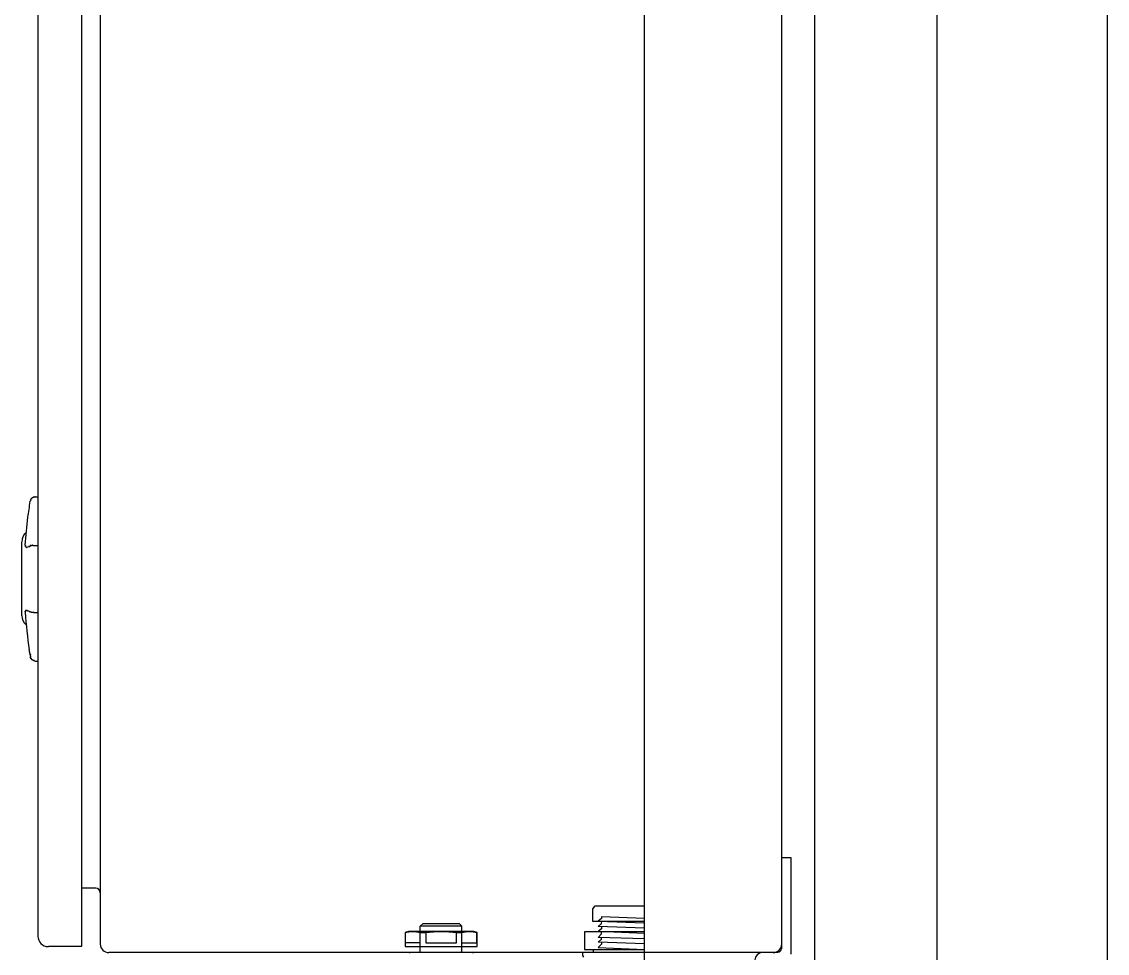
# Model space of a CAD drawing. Header units: feet. Extents: x -159 to 1687, y -48 to 1556.
# Drawn here: x 517.842 to 519.039, y 1044.58 to 1045.608 of the extents above; entities that cross this region are included whole.
import ezdxf

# ---------------------------------------------------------------- set-up
doc = ezdxf.new("R2010")
doc.units = ezdxf.units.FT
doc.header["$MEASUREMENT"] = 0
for name, color, linetype in [('E-COND-RGS', 4, 'Continuous'), ('E-DETL', 7, 'Continuous'), ('E-EQPM-CAB', 5, 'Continuous')]:
    doc.layers.add(name, color=color, linetype=linetype)

msp = doc.modelspace()

# ---------------------------------------------------------------- linework, layer by layer
at = {"layer": 'E-COND-RGS'}
for points in [[(518.52887, 1044.51614), (518.52887, 1046.61499)], [(518.71637, 1046.61499), (518.71637, 1044.51614)], [(518.85179, 1042.82805), (518.85179, 1046.61499)], [(519.03929, 1046.61499), (519.03929, 1044.51614)]]:
    msp.add_lwpolyline(points, dxfattribs=at)
at = {"layer": 'E-DETL', "ltscale": 0.05}
for points in [[(518.52887, 1044.61517), (518.4716, 1044.61517), (518.4716, 1044.62915), (518.47435, 1044.63238), (518.52887, 1044.63238)], [(518.52887, 1044.61876), (518.48131, 1044.62027), (518.48126, 1044.61868), (518.47765, 1044.6156), (518.52887, 1044.61377)], [(518.52887, 1044.60781), (518.47777, 1044.6096), (518.48144, 1044.61306), (518.48153, 1044.61546)], [(518.52887, 1044.60383), (518.46252, 1044.60383), (518.46252, 1044.58426), (518.52887, 1044.58429)], [(518.52887, 1044.59628), (518.47758, 1044.59778), (518.48127, 1044.60153), (518.48127, 1044.60438)], [(518.48132, 1044.60948), (518.48126, 1044.60704), (518.47819, 1044.60451), (518.52887, 1044.60233)], [(518.52887, 1044.5906), (518.47749, 1044.59243), (518.48123, 1044.59578), (518.48129, 1044.59767)], [(518.48135, 1044.59229), (518.48135, 1044.5901), (518.47754, 1044.58647), (518.52887, 1044.58453)], [(518.4618, 1044.57599), (518.46066, 1044.57762), (518.46066, 1044.58071)], [(518.4722, 1044.58427), (518.4722, 1044.58071)]]:
    msp.add_lwpolyline(points, dxfattribs=at)
at = {"layer": 'E-EQPM-CAB', "lineweight": 25}
for p, q in [((518.68012, 1044.5851), (518.68012, 1046.54561)), ((518.67596, 1044.58093), (517.93801, 1044.58093))]:
    msp.add_line(p, q, dxfattribs=at)
for points in [[(517.87134, 1046.53977), (517.90759, 1046.53977), (517.90759, 1044.5876), (517.87134, 1044.5876)], [(517.92884, 1044.5901), (517.92884, 1046.54061)], [(517.86008, 1044.59885), (517.86008, 1046.52852)], [(517.86008, 1045.08345), (517.85675, 1045.08345)], [(517.84175, 1044.95262), (517.84175, 1045.03387)], [(517.85467, 1045.03012), (517.86008, 1045.03012)], [(517.86008, 1044.95595), (517.85467, 1044.95595)], [(517.85092, 1044.9097), (517.85092, 1044.91095)], [(517.85133, 1044.9097), (517.85133, 1044.90928)], [(517.85133, 1044.90845), (517.85133, 1044.90886)], [(517.85675, 1044.90261), (517.86008, 1044.90261)], [(518.68012, 1044.68594), (518.69012, 1044.68594), (518.69012, 1044.57926)], [(517.92342, 1044.65218), (517.90759, 1044.65218)], [(518.34052, 1044.60427), (518.26844, 1044.60427), (518.26469, 1044.60302), (518.26469, 1044.5876), (518.34427, 1044.5876), (518.34427, 1044.60302), (518.34052, 1044.60427)], [(518.26469, 1044.60302), (518.26885, 1044.60385), (518.27302, 1044.60427), (518.27719, 1044.60385), (518.28135, 1044.60302), (518.2876, 1044.60302), (518.2876, 1044.59177), (518.32136, 1044.59177), (518.32136, 1044.60302), (518.32719, 1044.60302)], [(518.28135, 1044.58093), (518.28135, 1044.6101)], [(518.2876, 1044.60302), (518.29594, 1044.60385), (518.30427, 1044.60427), (518.31302, 1044.60385), (518.32136, 1044.60302)], [(518.32719, 1044.58093), (518.32719, 1044.6101)], [(518.32719, 1044.60302), (518.33136, 1044.60385), (518.33552, 1044.60427), (518.33969, 1044.60385), (518.34386, 1044.60302)], [(518.32719, 1044.59177), (518.34386, 1044.59177), (518.34386, 1044.60302), (518.34427, 1044.60302)], [(518.28135, 1044.59177), (518.26469, 1044.59177)]]:
    msp.add_lwpolyline(points, dxfattribs=at)
for points in [[(517.85231, 1045.0817, -0.0119595), (517.85247, 1045.08191, -0.0124787), (517.85263, 1045.0821, -0.0117662), (517.8528, 1045.08229)], [(517.85298, 1045.08247, -0.0115425), (517.85317, 1045.08263, -0.0125391), (517.85337, 1045.08279, -0.0119884), (517.85358, 1045.08294, -0.0118924), (517.85379, 1045.08309, -0.0119622), (517.85401, 1045.08321, -0.0125601), (517.85423, 1045.08333)], [(517.85589, 1045.08344, -0.0206123), (517.85604, 1045.08345, 0.0020968), (517.85552, 1045.08342, -0.011745), (517.8557, 1045.08338)], [(517.84557, 1045.03061, -0.0145859), (517.84865, 1045.06126, -0.0082741), (517.85118, 1045.07856, -0.0004439), (517.8513, 1045.07926, -0.0226398), (517.85153, 1045.07975)], [(517.85188, 1045.08088, -0.011203), (517.85198, 1045.08107, -0.012315), (517.85211, 1045.08127)], [(517.85055, 1044.91188, -0.0003347), (517.85041, 1044.91278, -0.0004725), (517.85021, 1044.91408)], [(517.85092, 1044.9122), (517.8505, 1044.91261), (517.8505, 1044.91303, -0.0020634), (517.85035, 1044.91322)]]:
    msp.add_lwpolyline(points, format="xyb", dxfattribs=at)
for points in [[(517.85516, 1045.08327, -0.0116183), (517.85539, 1045.08332, 0.0121842)], [(517.85417, 1045.03011, -0.0081509), (517.85434, 1045.03012, 0.0054848)]]:
    msp.add_lwpolyline(points, format="xyb", close=True, dxfattribs=at)
msp.add_lwpolyline([(518.32719, 1044.6101), (518.28135, 1044.6101), (518.28469, 1044.61302), (518.32427, 1044.61302)], close=True, dxfattribs=at)
at = {"layer": 'E-EQPM-CAB', "lineweight": 0}
msp.add_lwpolyline([(518.33886, 1044.58093), (518.2701, 1044.58093)], dxfattribs=at)
at = {"layer": 'E-EQPM-CAB', "lineweight": 25}
for centre, radius, start, end in [((517.85656, 1045.07824), 0.00522, 133.1546, 135.93572), ((517.85659, 1045.07814), 0.00533, 113.65199, 116.28204), ((517.85662, 1045.07848), 0.0054, 110.88882, 113.57028), ((517.85658, 1045.07813), 0.00533, 108.20621, 110.80914), ((517.85572, 1045.08194), 0.00152, 97.53356, 99.9599), ((517.85654, 1045.07695), 0.00692, 89.99132, 92.48514), ((517.85218, 1045.08042), 0.000827, 154.21296, 158.12001), ((517.85829, 1045.07759), 0.00742, 152.57491, 154.64526), ((517.8957, 1045.0624), 0.04741, 157.70262, 158.21891), ((517.85439, 1045.0791), 0.00264, 158.06142, 165.6384), ((517.85616, 1045.07851), 0.00474, 144.15598, 147.11802), ((517.85446, 1045.03408), 0.01271, 127.58308, 180.00019), ((517.8501, 1045.02989), 0.0046, 174.14255, 176.94935), ((517.84868, 1045.02991), 0.00318, 183.17787, 184.76787), ((517.84836, 1045.02992), 0.00286, 184.73297, 186.41046), ((517.8469, 1045.02943), 0.00139, 186.07097, 189.00949), ((517.84723, 1045.02982), 0.00173, 188.62617, 191.28405), ((517.84721, 1045.02946), 0.00171, 190.64654, 193.34027), ((517.84735, 1045.02961), 0.00187, 195.884, 198.0271), ((517.84702, 1045.0294), 0.00151, 192.92163, 195.78587), ((517.84699, 1045.02951), 0.00149, 200.94256, 203.85436), ((517.84732, 1045.02947), 0.00182, 198.24777, 200.85363), ((517.84684, 1045.02944), 0.00133, 203.63893, 206.76541), ((517.84688, 1045.02944), 0.00136, 209.66275, 212.86989), ((517.84668, 1045.02962), 0.00123, 219.86604, 222.99166), ((517.84644, 1045.0294), 0.000905, 223.36081, 227.41441), ((517.84658, 1045.02953), 0.00109, 226.75946, 230.19234), ((517.84786, 1045.02991), 0.00194, 177.11866, 181.18853), ((517.84657, 1045.02954), 0.00109, 234.1418, 237.66563), ((517.84652, 1045.02945), 0.000995, 237.41217, 241.33498), ((517.84711, 1045.02958), 0.00121, 207.02772, 209.82047), ((517.84659, 1045.0296), 0.00116, 241.63389, 244.92139), ((517.84708, 1045.02958), 0.0012, 213.18684, 216.16852), ((517.84704, 1045.02956), 0.00115, 216.36064, 219.40925), ((517.84695, 1045.02948), 0.00103, 230.47949, 234.01266), ((517.84697, 1045.02952), 0.00149, 248.68586, 251.81367), ((517.84691, 1045.02938), 0.00092, 244.85774, 248.91088), ((517.84693, 1045.02977), 0.00132, 255.1293, 258.22697), ((517.84697, 1045.0308), 0.00235, 261.00851, 263.17568), ((517.84699, 1045.0296), 0.00115, 251.98469, 255.14434), ((517.84697, 1045.02996), 0.00151, 258.09559, 260.89643), ((517.84697, 1045.03), 0.00196, 263.3179, 265.78592), ((517.84695, 1045.03053), 0.0025, 265.65997, 267.78228), ((517.84696, 1045.03025), 0.00221, 267.73543, 269.96784), ((517.84696, 1045.03203), 0.00358, 269.93636, 271.43596), ((517.84695, 1045.0315), 0.00346, 271.51866, 273.04265), ((517.84692, 1045.03203), 0.00358, 274.53748, 275.89817), ((517.847, 1045.03222), 0.00377, 273.00167, 274.57045), ((517.84704, 1045.03188), 0.00343, 277.10785, 278.68078), ((517.84698, 1045.03303), 0.00458, 275.99729, 277.31561), ((517.84661, 1045.03408), 0.00604, 278.58767, 279.65852), ((517.84635, 1045.03499), 0.00697, 281.6832, 282.52455), ((517.84622, 1045.03536), 0.00731, 282.54917, 283.44288), ((517.84703, 1045.03287), 0.00483, 279.60902, 280.80174), ((517.84632, 1045.03687), 0.00844, 280.79496, 281.56097), ((517.84632, 1045.03621), 0.00778, 283.53757, 284.32775), ((517.84625, 1045.03653), 0.00848, 284.31158, 285.14191), ((517.84575, 1045.0373), 0.00925, 286.64609, 287.36536), ((517.84579, 1045.03754), 0.00949, 286.0217, 286.73597), ((517.84628, 1045.03627), 0.00827, 285.18598, 285.95277), ((517.84349, 1045.04452), 0.01684, 288.1281, 288.51449), ((517.84458, 1045.04117), 0.01326, 288.70265, 289.23828), ((517.84557, 1045.03908), 0.011, 287.33216, 287.99083), ((517.84604, 1045.03687), 0.00878, 289.31058, 290.07468), ((517.84504, 1045.0399), 0.01225, 289.95789, 290.54638), ((517.84313, 1045.04531), 0.01759, 290.66714, 291.06704), ((517.84214, 1045.04766), 0.0204, 291.20508, 291.57332), ((517.84549, 1045.03921), 0.01106, 291.57835, 292.20313), ((517.84448, 1045.04172), 0.01376, 292.66289, 293.18176), ((517.84491, 1045.04084), 0.01263, 293.20113, 293.78701), ((517.84444, 1045.04157), 0.01354, 293.84733, 294.36804), ((517.84353, 1045.0438), 0.01611, 294.26259, 294.72847), ((517.8412, 1045.04772), 0.02081, 296.45761, 296.92026), ((517.85717, 1045.01554), 0.01564, 114.3495, 114.83297), ((517.84778, 1045.03534), 0.00657, 295.76671, 296.51341), ((517.85379, 1045.02288), 0.00711, 111.37988, 112.15975), ((517.85359, 1045.02346), 0.0064, 111.88245, 112.78773), ((517.85513, 1045.01982), 0.01084, 110.78115, 111.29031), ((517.85453, 1045.02082), 0.00923, 110.15769, 110.79642), ((517.85401, 1045.02273), 0.00724, 109.52377, 110.28774), ((517.85455, 1045.02129), 0.00926, 108.38309, 109.02135), ((517.85436, 1045.02181), 0.00822, 109.04175, 109.72095), ((517.85546, 1045.018), 0.01263, 106.5975, 107.07407), ((517.85494, 1045.02004), 0.01016, 107.13322, 107.6649), ((517.85529, 1045.01804), 0.01214, 105.97005, 106.46022), ((517.85445, 1045.02201), 0.00811, 107.67414, 108.35731), ((517.85437, 1045.02111), 0.009, 104.03729, 104.69532), ((517.8541, 1045.02286), 0.00721, 105.30089, 106.04287), ((517.85436, 1045.02232), 0.00779, 104.56718, 105.27355), ((517.85448, 1045.02163), 0.00887, 102.87953, 103.54408), ((517.85451, 1045.02224), 0.00825, 103.40626, 104.08983), ((517.85496, 1045.0192), 0.01097, 101.66316, 102.18), ((517.85444, 1045.0213), 0.00882, 100.24341, 100.91281), ((517.8542, 1045.0237), 0.00639, 100.76382, 101.6195), ((517.85433, 1045.02193), 0.00818, 98.94177, 99.63463), ((517.85478, 1045.01907), 0.01149, 98.42134, 98.93251), ((517.85472, 1045.02165), 0.00887, 99.56813, 100.24031), ((517.8546, 1045.02015), 0.01039, 97.16685, 97.74613), ((517.85455, 1045.0207), 0.00942, 96.41701, 97.02499), ((517.85475, 1045.02168), 0.00884, 97.73853, 98.40953), ((517.85449, 1045.0217), 0.00883, 95.79914, 96.43082), ((517.85436, 1045.02266), 0.00787, 94.46469, 95.17831), ((517.85465, 1045.02227), 0.00784, 95.08291, 95.86267), ((517.85469, 1045.02105), 0.00906, 93.90159, 94.58778), ((517.85446, 1044.95282), 0.01271, 179.99981, 232.41692), ((517.8486, 1044.957), 0.0031, 179.05128, 180.1897), ((517.84908, 1044.95695), 0.00358, 180.89039, 181.94553), ((517.84644, 1044.9571), 0.000938, 172.21469, 175.15425), ((517.84682, 1044.95712), 0.00131, 170.86049, 173.32285), ((517.85037, 1044.95673), 0.00486, 184.08972, 184.99857), ((518.37268, 1044.99323), 0.52843, 183.99843, 188.50947), ((517.84699, 1044.95696), 0.0015, 145.05967, 146.88967), ((517.84689, 1044.95705), 0.00137, 139.50489, 141.53637), ((517.84653, 1044.95741), 0.00103, 128.23795, 130.58244), ((517.84698, 1044.9571), 0.00106, 173.5812, 176.34214), ((517.84634, 1044.9577), 0.00069, 123.23641, 126.95475), ((517.84649, 1044.95749), 0.000947, 121.22211, 123.82088), ((517.84648, 1044.95752), 0.000909, 118.88455, 121.70586), ((517.8464, 1044.95768), 0.000736, 116.11859, 119.44788), ((517.8465, 1044.95751), 0.000933, 114.13789, 116.90853), ((517.84653, 1044.95743), 0.00101, 111.33706, 113.98833), ((517.8465, 1044.95754), 0.000901, 109.22143, 112.01283), ((517.84693, 1044.95709), 0.00135, 104.49962, 106.75551), ((517.84702, 1044.95628), 0.00217, 100.73873, 102.27254), ((517.84695, 1044.95706), 0.00139, 98.46598, 100.52942), ((517.84696, 1044.9574), 0.00105, 102.20323, 104.54942), ((517.84692, 1044.95693), 0.00152, 95.55026, 97.36233), ((517.84694, 1044.95682), 0.00162, 92.76599, 94.56491), ((517.84682, 1044.95344), 0.00499, 80.84173, 81.68762), ((517.84696, 1044.95212), 0.00643, 68.26941, 68.98573), ((517.847, 1044.95184), 0.00645, 67.57251, 68.2942), ((517.84697, 1044.9504), 0.0075, 65.97162, 66.65057), ((517.84691, 1044.95025), 0.0076, 63.47706, 64.44708), ((517.84173, 1044.9394), 0.01973, 63.04655, 63.6098), ((517.8558, 1044.96794), 0.01192, 245.57395, 246.73507), ((517.85325, 1044.96253), 0.00575, 246.73259, 248.32076), ((517.85493, 1044.96619), 0.0101, 249.06308, 249.67237), ((517.85569, 1044.96891), 0.01262, 250.12344, 250.59636), ((517.85508, 1044.96761), 0.01134, 251.31399, 251.81459), ((517.85357, 1044.9626), 0.006, 249.40461, 250.32696), ((517.85518, 1044.96705), 0.01073, 250.6775, 251.19464), ((517.85463, 1044.9654), 0.00941, 251.81124, 252.44899), ((517.85388, 1044.96327), 0.00675, 252.90504, 253.76253), ((517.85528, 1044.96751), 0.0112, 252.53099, 253.04098), ((517.85514, 1044.96786), 0.01159, 254.81836, 255.3182), ((517.8542, 1044.96474), 0.00835, 256.13756, 256.81855), ((517.85513, 1044.96802), 0.01174, 255.54869, 256.04865), ((517.85465, 1044.96498), 0.00858, 253.53677, 254.20437), ((517.85534, 1044.96741), 0.01111, 254.22216, 254.73194), ((517.85457, 1044.96525), 0.00885, 256.62285, 257.2883), ((517.85525, 1044.96824), 0.01192, 257.29493, 257.7937), ((517.85428, 1044.96402), 0.00764, 258.44025, 259.15878), ((517.85438, 1044.96485), 0.00848, 259.65636, 260.3123), ((517.85463, 1044.96456), 0.00817, 257.78801, 258.48214), ((517.85429, 1044.96427), 0.00831, 260.92011, 261.64647), ((517.8545, 1044.96371), 0.00731, 258.93762, 259.73904), ((517.85453, 1044.96538), 0.00902, 261.59607, 262.22554), ((517.8547, 1044.96505), 0.00867, 260.27456, 260.95044), ((517.85502, 1044.9692), 0.01287, 262.33176, 262.76849), ((517.85437, 1044.96447), 0.0081, 264.12489, 264.82744), ((517.8547, 1044.96465), 0.00827, 262.80562, 263.54081), ((517.85446, 1044.96477), 0.00841, 264.69896, 265.38933), ((517.85458, 1044.96702), 0.01066, 265.53962, 266.09438), ((517.85511, 1044.96827), 0.01191, 263.57211, 264.07211), ((517.85443, 1044.96481), 0.00845, 266.08006, 266.7658), ((517.85445, 1044.96486), 0.0085, 266.78574, 267.4697), ((517.85447, 1044.971), 0.01463, 269.30275, 269.82701), ((517.85446, 1044.95981), 0.00344, 268.10847, 269.31428), ((517.87954, 1044.91932), 0.02951, 188.39368, 188.76442), ((517.8409, 1044.91235), 0.00955, 8.429, 9.07079), ((517.8426, 1044.91131), 0.00792, 8.44341, 9.15552), ((517.83719, 1044.91008), 0.01345, 8.72102, 9.26452), ((517.86973, 1044.91532), 0.01944, 188.66324, 189.11333), ((517.84711, 1044.91182), 0.00354, 8.50711, 9.55614), ((517.84481, 1044.91101), 0.00592, 8.39176, 9.21534), ((517.86626, 1044.91364), 0.01561, 188.60322, 189.1078), ((517.84579, 1044.90829), 0.00517, 8.75064, 9.62641), ((517.86396, 1044.91012), 0.01315, 189.05953, 189.60609), ((517.8478, 1044.90834), 0.00329, 8.72914, 9.82719), ((517.85773, 1044.9095), 0.00667, 188.72997, 189.50219), ((517.85654, 1044.90581), 0.00278, 267.90083, 269.17383), ((517.85655, 1044.90918), 0.00615, 269.15891, 270.01559), ((517.92321, 1044.64698), 0.00521, 0.0007, 89.9993), ((517.87113, 1044.59906), 0.01146, 180.00039, 269.99961), ((517.9378, 1044.59031), 0.00938, 180.00025, 269.99975), ((518.65866, 1044.57281), 0.00813, 90.00001, 179.99999), ((518.67075, 1044.59031), 0.00938, 270.00025, 359.99975), ((518.67575, 1044.58531), 0.00396, 269.99996, 0.00004)]:
    msp.add_arc(centre, radius, start, end, dxfattribs=at)
at = {"layer": 'E-EQPM-CAB', "lineweight": 0}
for centre, start, end in [((518.27031, 1044.58031), 89.99986, 180.00014), ((518.33907, 1044.58031), 359.99986, 90.00014)]:
    msp.add_arc(centre, 0.000625, start, end, dxfattribs=at)
at = {"layer": 'E-EQPM-CAB', "lineweight": 25}
for points in [[(517.84552, 1045.02971), (517.84552, 1045.02977), (517.84552, 1045.02982), (517.84552, 1045.02988)], [(517.84554, 1045.0301), (517.84555, 1045.03027), (517.84556, 1045.03044), (517.84557, 1045.03061)], [(517.84952, 1045.02905), (517.84949, 1045.02904), (517.84945, 1045.02902), (517.84941, 1045.029)], [(517.8501, 1045.02906), (517.85006, 1045.02905), (517.85002, 1045.02903), (517.84999, 1045.02901)], [(517.85033, 1045.02939), (517.85032, 1045.02939), (517.85032, 1045.02939), (517.85032, 1045.02938)], [(517.8506, 1045.02949), (517.85051, 1045.02944), (517.85042, 1045.0294), (517.85033, 1045.02936)], [(517.85077, 1045.02927), (517.85082, 1045.02929), (517.85088, 1045.02932), (517.85094, 1045.02934)], [(517.85092, 1045.02981), (517.85094, 1045.02981), (517.85096, 1045.02982), (517.85098, 1045.02983)], [(517.8513, 1045.02924), (517.8513, 1045.02924), (517.8513, 1045.02924), (517.8513, 1045.02924)], [(517.85237, 1045.0303), (517.8524, 1045.03031), (517.85244, 1045.03031), (517.85247, 1045.03032)], [(517.85386, 1045.03015), (517.85393, 1045.03015), (517.854, 1045.03016), (517.85406, 1045.03016)], [(517.84548, 1044.95655), (517.84547, 1044.95658), (517.84547, 1044.95662), (517.84547, 1044.95665)], [(517.8455, 1044.9571), (517.8455, 1044.95711), (517.8455, 1044.95713), (517.8455, 1044.95715)], [(517.8455, 1044.95693), (517.8455, 1044.95695), (517.8455, 1044.95697), (517.8455, 1044.95699)], [(517.8455, 1044.95683), (517.8455, 1044.95685), (517.8455, 1044.95687), (517.8455, 1044.95689)], [(517.8455, 1044.95654), (517.8455, 1044.95654), (517.8455, 1044.95654), (517.8455, 1044.95655)], [(517.84551, 1044.95641), (517.84551, 1044.95642), (517.8455, 1044.95644), (517.8455, 1044.95645)], [(517.84552, 1044.95727), (517.84552, 1044.95729), (517.84553, 1044.9573), (517.84553, 1044.95732)], [(517.84553, 1044.95732), (517.84553, 1044.95734), (517.84554, 1044.95735), (517.84554, 1044.95737)], [(517.84555, 1044.95742), (517.84555, 1044.95744), (517.84556, 1044.95745), (517.84556, 1044.95747)], [(517.84555, 1044.95736), (517.84555, 1044.95738), (517.84556, 1044.95739), (517.84556, 1044.95741)], [(517.84557, 1044.95745), (517.84558, 1044.95746), (517.84558, 1044.95748), (517.84559, 1044.95749)], [(517.84559, 1044.95749), (517.84559, 1044.9575), (517.8456, 1044.95752), (517.8456, 1044.95753)], [(517.8456, 1044.95753), (517.84561, 1044.95754), (517.84562, 1044.95756), (517.84562, 1044.95757)], [(517.84562, 1044.95757), (517.84563, 1044.95759), (517.84563, 1044.9576), (517.84564, 1044.95762)], [(517.84564, 1044.95762), (517.84565, 1044.95763), (517.84566, 1044.95765), (517.84566, 1044.95766)], [(517.84566, 1044.95766), (517.84567, 1044.95767), (517.84568, 1044.95769), (517.84569, 1044.9577)], [(517.84569, 1044.9577), (517.84569, 1044.95771), (517.8457, 1044.95773), (517.84571, 1044.95774)], [(517.84571, 1044.95774), (517.84572, 1044.95775), (517.84572, 1044.95777), (517.84573, 1044.95778)], [(517.84576, 1044.95782), (517.84577, 1044.95783), (517.84578, 1044.95785), (517.84579, 1044.95786)], [(517.8458, 1044.95814), (517.84581, 1044.95815), (517.84582, 1044.95816), (517.84583, 1044.95817)], [(517.84592, 1044.95709), (517.84592, 1044.9571), (517.84592, 1044.95712), (517.84592, 1044.95713)], [(517.84592, 1044.95702), (517.84592, 1044.95704), (517.84592, 1044.95705), (517.84592, 1044.95707)], [(517.84595, 1044.95728), (517.84595, 1044.9573), (517.84595, 1044.95731), (517.84596, 1044.95732)], [(517.84598, 1044.95741), (517.84598, 1044.95742), (517.84599, 1044.95743), (517.84599, 1044.95745)], [(517.84612, 1044.95761), (517.84613, 1044.95762), (517.84614, 1044.95763), (517.84614, 1044.95764)], [(517.84617, 1044.95808), (517.84617, 1044.95809), (517.84618, 1044.9581), (517.84619, 1044.95811)], [(517.84619, 1044.9577), (517.8462, 1044.95771), (517.84621, 1044.95771), (517.84622, 1044.95772)], [(517.8462, 1044.95839), (517.84621, 1044.9584), (517.84623, 1044.9584), (517.84624, 1044.9584)], [(517.84625, 1044.95775), (517.84626, 1044.95776), (517.84627, 1044.95777), (517.84628, 1044.95778)], [(517.84631, 1044.95822), (517.84632, 1044.95823), (517.84633, 1044.95824), (517.84634, 1044.95825)], [(517.84662, 1044.95842), (517.84664, 1044.95843), (517.84665, 1044.95843), (517.84667, 1044.95843)], [(517.84669, 1044.95844), (517.84671, 1044.95844), (517.84673, 1044.95844), (517.84675, 1044.95844)], [(517.84682, 1044.95845), (517.84684, 1044.95845), (517.84685, 1044.95845), (517.84687, 1044.95845)], [(517.84686, 1044.95845), (517.84688, 1044.95845), (517.8469, 1044.95845), (517.84691, 1044.95845)], [(517.8469, 1044.95845), (517.84692, 1044.95845), (517.84694, 1044.95845), (517.84696, 1044.95845)], [(517.84696, 1044.95845), (517.84698, 1044.95845), (517.84699, 1044.95845), (517.84701, 1044.95845)], [(517.84701, 1044.95845), (517.84703, 1044.95845), (517.84705, 1044.95845), (517.84707, 1044.95845)], [(517.84707, 1044.95803), (517.84709, 1044.95803), (517.84711, 1044.95803), (517.84713, 1044.95803)], [(517.84717, 1044.95844), (517.8472, 1044.95844), (517.84722, 1044.95844), (517.84724, 1044.95844)], [(517.84727, 1044.95844), (517.84729, 1044.95844), (517.84731, 1044.95844), (517.84733, 1044.95843)], [(517.84727, 1044.95843), (517.84729, 1044.95843), (517.84731, 1044.95843), (517.84733, 1044.95843)], [(517.84736, 1044.95843), (517.84739, 1044.95843), (517.84741, 1044.95843), (517.84744, 1044.95843)], [(517.84742, 1044.95842), (517.84744, 1044.95842), (517.84746, 1044.95842), (517.84748, 1044.95841)], [(517.84764, 1044.95798), (517.84766, 1044.95798), (517.84768, 1044.95797), (517.8477, 1044.95797)], [(517.84765, 1044.9584), (517.84767, 1044.9584), (517.84769, 1044.9584), (517.84772, 1044.95839)], [(517.84778, 1044.95827), (517.8478, 1044.95827), (517.84782, 1044.95826), (517.84785, 1044.95825)], [(517.84784, 1044.95796), (517.84786, 1044.95795), (517.84788, 1044.95795), (517.84791, 1044.95795)], [(517.84786, 1044.95831), (517.84788, 1044.95831), (517.8479, 1044.9583), (517.84793, 1044.9583)], [(517.84791, 1044.95836), (517.84793, 1044.95836), (517.84795, 1044.95835), (517.84797, 1044.95835)], [(517.84792, 1044.95824), (517.84794, 1044.95823), (517.84797, 1044.95823), (517.84799, 1044.95822)], [(517.84796, 1044.95831), (517.84798, 1044.95831), (517.84801, 1044.9583), (517.84803, 1044.9583)], [(517.84808, 1044.95828), (517.8481, 1044.95827), (517.84812, 1044.95827), (517.84814, 1044.95826)], [(517.84811, 1044.95826), (517.84813, 1044.95825), (517.84815, 1044.95825), (517.84817, 1044.95824)], [(517.84826, 1044.95811), (517.84829, 1044.9581), (517.84831, 1044.9581), (517.84834, 1044.95809)], [(517.84828, 1044.95817), (517.84831, 1044.95817), (517.84833, 1044.95816), (517.84835, 1044.95815)], [(517.84837, 1044.95812), (517.84839, 1044.95811), (517.84841, 1044.9581), (517.84844, 1044.95809)], [(517.84837, 1044.95803), (517.84839, 1044.95802), (517.84842, 1044.95802), (517.84844, 1044.95801)], [(517.84854, 1044.9581), (517.84856, 1044.95809), (517.84859, 1044.95809), (517.84861, 1044.95808)], [(517.84859, 1044.9581), (517.84861, 1044.9581), (517.84863, 1044.95809), (517.84865, 1044.95808)], [(517.84864, 1044.958), (517.84867, 1044.95799), (517.84869, 1044.95798), (517.84871, 1044.95798)], [(517.84869, 1044.95777), (517.84872, 1044.95776), (517.84874, 1044.95775), (517.84877, 1044.95774)], [(517.84871, 1044.95803), (517.84873, 1044.95802), (517.84876, 1044.95801), (517.84878, 1044.958)], [(517.84878, 1044.958), (517.8488, 1044.958), (517.84882, 1044.95799), (517.84884, 1044.95798)], [(517.8489, 1044.95823), (517.84892, 1044.95823), (517.84895, 1044.95822), (517.84898, 1044.95821)], [(517.84894, 1044.95801), (517.84896, 1044.958), (517.84899, 1044.95799), (517.84902, 1044.95798)], [(517.8491, 1044.95784), (517.84912, 1044.95784), (517.84914, 1044.95783), (517.84916, 1044.95782)], [(517.84912, 1044.95772), (517.84915, 1044.95771), (517.84918, 1044.9577), (517.8492, 1044.95769)], [(517.84916, 1044.95789), (517.84919, 1044.95788), (517.84921, 1044.95787), (517.84923, 1044.95786)], [(517.84946, 1044.95818), (517.84948, 1044.95817), (517.84951, 1044.95816), (517.84953, 1044.95815)], [(517.84949, 1044.95751), (517.84952, 1044.9575), (517.84954, 1044.9575), (517.84956, 1044.95749)], [(517.84952, 1044.95771), (517.84955, 1044.9577), (517.84957, 1044.95769), (517.8496, 1044.95768)], [(517.84961, 1044.95767), (517.84964, 1044.95766), (517.84966, 1044.95765), (517.84968, 1044.95765)], [(517.84987, 1044.95791), (517.84989, 1044.9579), (517.84992, 1044.95789), (517.84995, 1044.95788)], [(517.85, 1044.95778), (517.85003, 1044.95778), (517.85005, 1044.95777), (517.85007, 1044.95776)], [(517.85007, 1044.95734), (517.85009, 1044.95733), (517.85012, 1044.95732), (517.85014, 1044.95731)], [(517.8501, 1044.95746), (517.85012, 1044.95745), (517.85015, 1044.95744), (517.85018, 1044.95743)], [(517.85023, 1044.95754), (517.85026, 1044.95752), (517.85028, 1044.95751), (517.85031, 1044.9575)], [(517.85035, 1044.9578), (517.85037, 1044.95779), (517.8504, 1044.95778), (517.85042, 1044.95777)], [(517.85143, 1044.95701), (517.85137, 1044.95703), (517.85131, 1044.95705), (517.85126, 1044.95707)], [(517.85402, 1044.95637), (517.85402, 1044.95637), (517.85402, 1044.95637), (517.85401, 1044.95637)], [(517.85459, 1044.9566), (517.85453, 1044.9566), (517.85446, 1044.9566), (517.85439, 1044.95661)], [(517.85004, 1044.91474), (517.85003, 1044.91483), (517.85001, 1044.91491), (517.85, 1044.915)], [(517.85021, 1044.91381), (517.8502, 1044.91385), (517.8502, 1044.91389), (517.85019, 1044.91392)], [(517.85025, 1044.91411), (517.85024, 1044.91414), (517.85024, 1044.91417), (517.85024, 1044.91421)], [(517.85031, 1044.91166), (517.85031, 1044.9117), (517.8503, 1044.91173), (517.8503, 1044.91176)], [(517.85033, 1044.91408), (517.85032, 1044.91413), (517.85032, 1044.91417), (517.85031, 1044.91421)], [(517.85037, 1044.91319), (517.85036, 1044.91321), (517.85036, 1044.91323), (517.85036, 1044.91325)], [(517.85041, 1044.91278), (517.8504, 1044.9128), (517.8504, 1044.91281), (517.8504, 1044.91282)], [(517.85052, 1044.90986), (517.85052, 1044.90988), (517.85052, 1044.90989), (517.85051, 1044.90991)], [(517.85054, 1044.91363), (517.85054, 1044.91365), (517.85053, 1044.91367), (517.85053, 1044.9137)], [(517.85056, 1044.912), (517.85056, 1044.91204), (517.85055, 1044.91209), (517.85054, 1044.91213)], [(517.85056, 1044.91274), (517.85055, 1044.91276), (517.85055, 1044.91277), (517.85055, 1044.91278)], [(517.85062, 1044.91166), (517.85062, 1044.9117), (517.85061, 1044.91173), (517.85061, 1044.91177)], [(517.85067, 1044.91062), (517.85067, 1044.91063), (517.85067, 1044.91064), (517.85067, 1044.91066)], [(517.85071, 1044.91359), (517.8507, 1044.91361), (517.8507, 1044.91362), (517.8507, 1044.91364)], [(517.85074, 1044.91128), (517.85073, 1044.91133), (517.85072, 1044.91138), (517.85072, 1044.91143)], [(517.85077, 1044.91142), (517.85077, 1044.91145), (517.85076, 1044.91147), (517.85076, 1044.9115)], [(517.8508, 1044.90997), (517.8508, 1044.90999), (517.8508, 1044.91001), (517.85079, 1044.91003)], [(517.85081, 1044.91028), (517.85081, 1044.91029), (517.85081, 1044.9103), (517.85081, 1044.91031)], [(517.85087, 1044.91091), (517.85087, 1044.91092), (517.85087, 1044.91093), (517.85087, 1044.91094)], [(517.85087, 1044.91011), (517.85087, 1044.91012), (517.85087, 1044.91012), (517.85087, 1044.91013)], [(517.85089, 1044.91111), (517.85089, 1044.91114), (517.85088, 1044.91116), (517.85088, 1044.91119)], [(517.85089, 1044.90891), (517.8509, 1044.90887), (517.8509, 1044.90884), (517.85091, 1044.90881)], [(517.85093, 1044.91112), (517.85093, 1044.91113), (517.85093, 1044.91114), (517.85093, 1044.91115)], [(517.85097, 1044.90941), (517.85096, 1044.90943), (517.85096, 1044.90945), (517.85096, 1044.90947)], [(517.85101, 1044.90853), (517.85101, 1044.90854), (517.851, 1044.90855), (517.851, 1044.90856)], [(517.85101, 1044.90825), (517.85101, 1044.90826), (517.851, 1044.90827), (517.851, 1044.90828)], [(517.85104, 1044.90902), (517.85104, 1044.90905), (517.85104, 1044.90907), (517.85103, 1044.9091)], [(517.85107, 1044.90938), (517.85106, 1044.90941), (517.85106, 1044.90944), (517.85105, 1044.90947)], [(517.85106, 1044.9067), (517.85106, 1044.90671), (517.85106, 1044.90672), (517.85105, 1044.90674)], [(517.8511, 1044.90914), (517.85109, 1044.90917), (517.85109, 1044.90919), (517.85109, 1044.90922)], [(517.85109, 1044.90753), (517.85109, 1044.90755), (517.85109, 1044.90756), (517.85109, 1044.90757)], [(517.85112, 1044.90774), (517.85111, 1044.90776), (517.85111, 1044.90777), (517.85111, 1044.90779)], [(517.85112, 1044.90771), (517.85112, 1044.90772), (517.85112, 1044.90773), (517.85112, 1044.90774)], [(517.85117, 1044.90846), (517.85116, 1044.9085), (517.85116, 1044.90853), (517.85115, 1044.90856)], [(517.85117, 1044.90812), (517.85116, 1044.90813), (517.85116, 1044.90814), (517.85116, 1044.90814)], [(517.85116, 1044.90746), (517.85116, 1044.90745), (517.85116, 1044.90744), (517.85116, 1044.90743)], [(517.8512, 1044.90963), (517.8512, 1044.90967), (517.85119, 1044.9097), (517.85118, 1044.90974)], [(517.85119, 1044.90772), (517.85119, 1044.90774), (517.85119, 1044.90775), (517.85118, 1044.90777)], [(517.8512, 1044.90667), (517.8512, 1044.90668), (517.8512, 1044.90669), (517.8512, 1044.90671)], [(517.85121, 1044.90662), (517.8512, 1044.90663), (517.8512, 1044.90664), (517.8512, 1044.90666)], [(517.85122, 1044.90642), (517.85121, 1044.90644), (517.85121, 1044.90645), (517.8512, 1044.90646)], [(517.85123, 1044.90879), (517.85122, 1044.90882), (517.85122, 1044.90886), (517.85121, 1044.9089)], [(517.85122, 1044.90703), (517.85122, 1044.90704), (517.85121, 1044.90705), (517.85121, 1044.90705)], [(517.85122, 1044.90693), (517.85122, 1044.90694), (517.85121, 1044.90695), (517.85121, 1044.90696)], [(517.85122, 1044.90743), (517.85122, 1044.90744), (517.85122, 1044.90745), (517.85122, 1044.90746)], [(517.85122, 1044.90711), (517.85122, 1044.90713), (517.85122, 1044.90715), (517.85122, 1044.90716)], [(517.85128, 1044.90783), (517.85128, 1044.90782), (517.85128, 1044.9078), (517.85129, 1044.90779)], [(517.8513, 1044.90678), (517.85129, 1044.90679), (517.85129, 1044.9068), (517.85129, 1044.90682)], [(517.85134, 1044.9073), (517.85134, 1044.9073), (517.85134, 1044.9073), (517.85134, 1044.9073)], [(517.85134, 1044.90729), (517.85134, 1044.90729), (517.85134, 1044.90729), (517.85134, 1044.90729)], [(517.85135, 1044.90723), (517.85135, 1044.90723), (517.85135, 1044.90724), (517.85135, 1044.90724)], [(517.85135, 1044.90723), (517.85135, 1044.90723), (517.85135, 1044.90723), (517.85135, 1044.90724)], [(517.85135, 1044.90685), (517.85135, 1044.90685), (517.85135, 1044.90685), (517.85135, 1044.90685)], [(517.85137, 1044.90744), (517.85136, 1044.90745), (517.85136, 1044.90745), (517.85136, 1044.90746)], [(517.85136, 1044.90728), (517.85136, 1044.90728), (517.85136, 1044.90727), (517.85136, 1044.90727)], [(517.85137, 1044.90787), (517.85137, 1044.90786), (517.85138, 1044.90784), (517.85138, 1044.90783)], [(517.85137, 1044.90709), (517.85137, 1044.90709), (517.85137, 1044.9071), (517.85137, 1044.9071)], [(517.85138, 1044.9075), (517.85138, 1044.90748), (517.85138, 1044.90747), (517.85139, 1044.90746)], [(517.85139, 1044.90725), (517.85139, 1044.90726), (517.85138, 1044.90727), (517.85138, 1044.90728)], [(517.85141, 1044.90784), (517.85141, 1044.90783), (517.85141, 1044.90781), (517.85142, 1044.9078)], [(517.85141, 1044.90699), (517.85141, 1044.907), (517.85141, 1044.90701), (517.85141, 1044.90702)], [(517.85143, 1044.90712), (517.85143, 1044.90712), (517.85142, 1044.90713), (517.85142, 1044.90713)], [(517.85144, 1044.90578), (517.85144, 1044.90579), (517.85143, 1044.9058), (517.85142, 1044.90582)], [(517.85143, 1044.90729), (517.85143, 1044.90728), (517.85143, 1044.90727), (517.85143, 1044.90726)], [(517.85144, 1044.90738), (517.85145, 1044.90737), (517.85145, 1044.90736), (517.85145, 1044.90735)], [(517.85144, 1044.90718), (517.85144, 1044.90719), (517.85144, 1044.90721), (517.85144, 1044.90722)], [(517.85146, 1044.90697), (517.85146, 1044.90698), (517.85145, 1044.907), (517.85145, 1044.90701)], [(517.85146, 1044.90688), (517.85146, 1044.90689), (517.85146, 1044.9069), (517.85145, 1044.90691)], [(517.85146, 1044.90759), (517.85146, 1044.90758), (517.85146, 1044.90758), (517.85146, 1044.90757)], [(517.85147, 1044.90674), (517.85147, 1044.90675), (517.85146, 1044.90677), (517.85146, 1044.90678)], [(517.85148, 1044.90734), (517.85147, 1044.90735), (517.85147, 1044.90736), (517.85147, 1044.90737)], [(517.8515, 1044.90565), (517.85149, 1044.90566), (517.85149, 1044.90568), (517.85148, 1044.90569)], [(517.85152, 1044.90687), (517.85152, 1044.90688), (517.85152, 1044.90689), (517.85152, 1044.90689)], [(517.85153, 1044.90681), (517.85153, 1044.90682), (517.85153, 1044.90684), (517.85152, 1044.90685)], [(517.85153, 1044.9066), (517.85152, 1044.90661), (517.85152, 1044.90663), (517.85152, 1044.90664)], [(517.85154, 1044.90848), (517.85153, 1044.9085), (517.85153, 1044.90852), (517.85153, 1044.90854)], [(517.85155, 1044.9068), (517.85155, 1044.90682), (517.85155, 1044.90683), (517.85154, 1044.90684)], [(517.85157, 1044.90761), (517.85157, 1044.90762), (517.85157, 1044.90763), (517.85156, 1044.90764)], [(517.85158, 1044.9066), (517.85158, 1044.90661), (517.85157, 1044.90662), (517.85157, 1044.90664)], [(517.8516, 1044.90682), (517.8516, 1044.90683), (517.85159, 1044.90684), (517.85159, 1044.90685)], [(517.8516, 1044.90666), (517.8516, 1044.90667), (517.85159, 1044.90668), (517.85159, 1044.90669)], [(517.8516, 1044.90659), (517.8516, 1044.90661), (517.85159, 1044.90662), (517.85159, 1044.90663)], [(517.85162, 1044.90729), (517.85162, 1044.9073), (517.85162, 1044.9073), (517.85162, 1044.90731)], [(517.85164, 1044.90559), (517.85164, 1044.9056), (517.85163, 1044.90561), (517.85162, 1044.90562)], [(517.85164, 1044.90648), (517.85163, 1044.9065), (517.85163, 1044.90651), (517.85163, 1044.90652)], [(517.85165, 1044.90645), (517.85165, 1044.90646), (517.85164, 1044.90647), (517.85164, 1044.90648)], [(517.85165, 1044.90741), (517.85165, 1044.9074), (517.85165, 1044.9074), (517.85165, 1044.90739)], [(517.85167, 1044.90641), (517.85166, 1044.90642), (517.85166, 1044.90643), (517.85165, 1044.90645)], [(517.85167, 1044.90613), (517.85167, 1044.90614), (517.85167, 1044.90615), (517.85166, 1044.90616)], [(517.85167, 1044.90705), (517.85167, 1044.90706), (517.85167, 1044.90706), (517.85167, 1044.90707)], [(517.85168, 1044.90637), (517.85168, 1044.90638), (517.85167, 1044.9064), (517.85167, 1044.90641)], [(517.85169, 1044.90634), (517.85169, 1044.90635), (517.85168, 1044.90636), (517.85168, 1044.90637)], [(517.85172, 1044.90626), (517.85172, 1044.90628), (517.85171, 1044.90629), (517.85171, 1044.9063)], [(517.85172, 1044.90593), (517.85172, 1044.90595), (517.85171, 1044.90596), (517.85171, 1044.90597)], [(517.85174, 1044.90615), (517.85173, 1044.90616), (517.85173, 1044.90617), (517.85172, 1044.90618)], [(517.85177, 1044.90584), (517.85176, 1044.90585), (517.85175, 1044.90586), (517.85175, 1044.90587)], [(517.85178, 1044.9058), (517.85178, 1044.90581), (517.85177, 1044.90582), (517.85177, 1044.90584)], [(517.85181, 1044.90598), (517.8518, 1044.906), (517.85179, 1044.90601), (517.85179, 1044.90602)], [(517.85183, 1044.90612), (517.85182, 1044.90613), (517.85182, 1044.90615), (517.85181, 1044.90616)], [(517.85184, 1044.90567), (517.85184, 1044.90568), (517.85183, 1044.90569), (517.85183, 1044.90571)], [(517.85186, 1044.90563), (517.85186, 1044.90565), (517.85185, 1044.90566), (517.85184, 1044.90567)], [(517.85189, 1044.90579), (517.85189, 1044.90581), (517.85188, 1044.90582), (517.85188, 1044.90583)], [(517.85193, 1044.90583), (517.85192, 1044.90584), (517.85191, 1044.90585), (517.85191, 1044.90586)], [(517.85195, 1044.90548), (517.85194, 1044.90549), (517.85193, 1044.9055), (517.85193, 1044.90551)], [(517.85198, 1044.90573), (517.85197, 1044.90574), (517.85197, 1044.90575), (517.85196, 1044.90576)], [(517.85198, 1044.90553), (517.85197, 1044.90554), (517.85197, 1044.90555), (517.85196, 1044.90556)], [(517.85198, 1044.9054), (517.85198, 1044.90541), (517.85197, 1044.90542), (517.85196, 1044.90543)], [(517.85198, 1044.90524), (517.85197, 1044.90525), (517.85197, 1044.90526), (517.85196, 1044.90527)], [(517.85199, 1044.9056), (517.85199, 1044.90561), (517.85198, 1044.90562), (517.85197, 1044.90563)], [(517.852, 1044.90521), (517.85199, 1044.90522), (517.85199, 1044.90523), (517.85198, 1044.90524)], [(517.85201, 1044.90556), (517.852, 1044.90558), (517.852, 1044.90559), (517.85199, 1044.9056)], [(517.85202, 1044.90566), (517.85201, 1044.90567), (517.85201, 1044.90568), (517.852, 1044.90569)], [(517.85204, 1044.90562), (517.85203, 1044.90563), (517.85203, 1044.90564), (517.85202, 1044.90566)], [(517.85206, 1044.90484), (517.85205, 1044.90485), (517.85204, 1044.90487), (517.85203, 1044.90488)], [(517.85207, 1044.90511), (517.85206, 1044.90512), (517.85205, 1044.90513), (517.85205, 1044.90514)], [(517.85208, 1044.90555), (517.85207, 1044.90556), (517.85207, 1044.90557), (517.85206, 1044.90559)], [(517.85212, 1044.90532), (517.85211, 1044.90533), (517.85211, 1044.90534), (517.8521, 1044.90535)], [(517.85212, 1044.90518), (517.85211, 1044.9052), (517.85211, 1044.90521), (517.8521, 1044.90522)], [(517.85212, 1044.90548), (517.85212, 1044.90549), (517.85211, 1044.9055), (517.85211, 1044.90551)], [(517.85217, 1044.90499), (517.85216, 1044.905), (517.85215, 1044.90501), (517.85214, 1044.90503)], [(517.85216, 1044.90499), (517.85215, 1044.905), (517.85214, 1044.90501), (517.85214, 1044.90502)], [(517.85227, 1044.90512), (517.85226, 1044.90513), (517.85225, 1044.90514), (517.85225, 1044.90515)], [(517.85232, 1044.90518), (517.85231, 1044.9052), (517.85231, 1044.90521), (517.8523, 1044.90522)], [(517.85235, 1044.90475), (517.85234, 1044.90477), (517.85233, 1044.90478), (517.85232, 1044.90479)], [(517.85236, 1044.90558), (517.85235, 1044.90559), (517.85234, 1044.90561), (517.85233, 1044.90562)], [(517.85237, 1044.90472), (517.85236, 1044.90473), (517.85235, 1044.90474), (517.85235, 1044.90475)], [(517.85241, 1044.90453), (517.8524, 1044.90454), (517.8524, 1044.90455), (517.85239, 1044.90456)], [(517.85243, 1044.90491), (517.85242, 1044.90492), (517.85241, 1044.90493), (517.8524, 1044.90494)], [(517.85244, 1044.90439), (517.85243, 1044.9044), (517.85242, 1044.90441), (517.85241, 1044.90442)], [(517.85245, 1044.90529), (517.85244, 1044.90531), (517.85243, 1044.90532), (517.85243, 1044.90533)], [(517.8525, 1044.90495), (517.85249, 1044.90496), (517.85248, 1044.90498), (517.85247, 1044.90499)], [(517.8525, 1044.90458), (517.85249, 1044.90459), (517.85248, 1044.9046), (517.85247, 1044.90461)], [(517.85253, 1044.90492), (517.85252, 1044.90493), (517.85251, 1044.90494), (517.8525, 1044.90495)], [(517.85255, 1044.90432), (517.85254, 1044.90433), (517.85252, 1044.90434), (517.85251, 1044.90436)], [(517.85254, 1044.90464), (517.85253, 1044.90465), (517.85252, 1044.90466), (517.85252, 1044.90467)], [(517.85257, 1044.90514), (517.85256, 1044.90515), (517.85256, 1044.90516), (517.85255, 1044.90516)], [(517.85262, 1044.90441), (517.85261, 1044.90442), (517.85261, 1044.90442), (517.8526, 1044.90443)], [(517.85267, 1044.90475), (517.85266, 1044.90476), (517.85266, 1044.90477), (517.85265, 1044.90478)], [(517.85274, 1044.90441), (517.85273, 1044.90442), (517.85272, 1044.90443), (517.85271, 1044.90444)], [(517.85274, 1044.90419), (517.85273, 1044.9042), (517.85272, 1044.90421), (517.85271, 1044.90422)], [(517.85274, 1044.90505), (517.85273, 1044.90506), (517.85272, 1044.90507), (517.85272, 1044.90508)], [(517.85282, 1044.90454), (517.85281, 1044.90455), (517.8528, 1044.90456), (517.85279, 1044.90457)], [(517.85283, 1044.90445), (517.85282, 1044.90445), (517.85281, 1044.90446), (517.8528, 1044.90447)], [(517.85284, 1044.90411), (517.85283, 1044.90411), (517.85282, 1044.90412), (517.85281, 1044.90413)], [(517.85286, 1044.90408), (517.85285, 1044.90409), (517.85284, 1044.9041), (517.85284, 1044.90411)], [(517.85288, 1044.90464), (517.85287, 1044.90465), (517.85286, 1044.90466), (517.85285, 1044.90466)], [(517.85288, 1044.90454), (517.85287, 1044.90455), (517.85286, 1044.90455), (517.85285, 1044.90456)], [(517.85292, 1044.90458), (517.85291, 1044.90458), (517.8529, 1044.90459), (517.85289, 1044.9046)], [(517.85295, 1044.90447), (517.85294, 1044.90448), (517.85293, 1044.90449), (517.85292, 1044.9045)], [(517.85296, 1044.90412), (517.85294, 1044.90413), (517.85293, 1044.90414), (517.85292, 1044.90415)], [(517.85297, 1044.90421), (517.85295, 1044.90422), (517.85294, 1044.90423), (517.85293, 1044.90424)], [(517.85298, 1044.90444), (517.85297, 1044.90445), (517.85296, 1044.90446), (517.85295, 1044.90447)], [(517.85304, 1044.90439), (517.85303, 1044.90439), (517.85302, 1044.9044), (517.85301, 1044.90441)], [(517.85309, 1044.90424), (517.85308, 1044.90425), (517.85307, 1044.90426), (517.85306, 1044.90427)], [(517.85316, 1044.90374), (517.85315, 1044.90375), (517.85314, 1044.90376), (517.85313, 1044.90376)], [(517.85328, 1044.90397), (517.85326, 1044.90398), (517.85325, 1044.90399), (517.85324, 1044.904)], [(517.8533, 1044.90376), (517.85329, 1044.90376), (517.85328, 1044.90377), (517.85327, 1044.90378)], [(517.85331, 1044.90415), (517.8533, 1044.90416), (517.8533, 1044.90417), (517.85329, 1044.90417)], [(517.85333, 1044.90414), (517.85333, 1044.90414), (517.85332, 1044.90415), (517.85331, 1044.90415)], [(517.85339, 1044.90409), (517.85338, 1044.9041), (517.85337, 1044.90411), (517.85336, 1044.90411)], [(517.8534, 1044.90377), (517.85339, 1044.90378), (517.85338, 1044.90379), (517.85336, 1044.9038)], [(517.85342, 1044.90428), (517.8534, 1044.90429), (517.85339, 1044.9043), (517.85338, 1044.90431)], [(517.85341, 1044.90418), (517.85341, 1044.90419), (517.8534, 1044.90419), (517.85339, 1044.9042)], [(517.85345, 1044.90426), (517.85344, 1044.90426), (517.85343, 1044.90427), (517.85342, 1044.90428)], [(517.85349, 1044.90402), (517.85348, 1044.90403), (517.85347, 1044.90403), (517.85346, 1044.90404)], [(517.85349, 1044.90362), (517.85348, 1044.90363), (517.85347, 1044.90364), (517.85346, 1044.90364)], [(517.85355, 1044.90398), (517.85354, 1044.90399), (517.85353, 1044.90399), (517.85352, 1044.904)], [(517.85358, 1044.90356), (517.85357, 1044.90357), (517.85355, 1044.90358), (517.85354, 1044.90358)], [(517.85359, 1044.90395), (517.85358, 1044.90396), (517.85356, 1044.90397), (517.85355, 1044.90397)], [(517.85362, 1044.90373), (517.85361, 1044.90374), (517.8536, 1044.90375), (517.85358, 1044.90375)], [(517.85367, 1044.90378), (517.85366, 1044.90379), (517.85364, 1044.9038), (517.85363, 1044.90381)], [(517.85381, 1044.90369), (517.8538, 1044.9037), (517.85379, 1044.90371), (517.85378, 1044.90371)], [(517.85384, 1044.90367), (517.85383, 1044.90368), (517.85382, 1044.90369), (517.85381, 1044.90369)], [(517.85388, 1044.90365), (517.85387, 1044.90366), (517.85386, 1044.90367), (517.85384, 1044.90367)], [(517.85391, 1044.90363), (517.8539, 1044.90364), (517.85389, 1044.90364), (517.85388, 1044.90365)], [(517.85397, 1044.90374), (517.85395, 1044.90375), (517.85394, 1044.90376), (517.85393, 1044.90376)], [(517.854, 1044.9035), (517.85398, 1044.90351), (517.85397, 1044.90351), (517.85396, 1044.90352)], [(517.85401, 1044.90368), (517.854, 1044.90369), (517.85399, 1044.9037), (517.85398, 1044.9037)], [(517.85403, 1044.90346), (517.85401, 1044.90346), (517.854, 1044.90347), (517.85399, 1044.90348)], [(517.85406, 1044.90344), (517.85405, 1044.90344), (517.85404, 1044.90345), (517.85403, 1044.90346)], [(517.85407, 1044.90338), (517.85406, 1044.90339), (517.85405, 1044.90339), (517.85404, 1044.9034)], [(517.8541, 1044.9035), (517.85409, 1044.90351), (517.85407, 1044.90352), (517.85406, 1044.90352)], [(517.85414, 1044.9039), (517.85413, 1044.9039), (517.85412, 1044.90391), (517.85411, 1044.90392)], [(517.85415, 1044.90361), (517.85414, 1044.90362), (517.85413, 1044.90362), (517.85412, 1044.90363)], [(517.85418, 1044.90357), (517.85416, 1044.90358), (517.85415, 1044.90359), (517.85414, 1044.90359)], [(517.8542, 1044.90365), (517.85418, 1044.90366), (517.85417, 1044.90366), (517.85416, 1044.90367)], [(517.85419, 1044.90348), (517.85418, 1044.90349), (517.85417, 1044.90349), (517.85416, 1044.9035)], [(517.85426, 1044.90358), (517.85425, 1044.90359), (517.85424, 1044.90359), (517.85422, 1044.9036)], [(517.85435, 1044.90334), (517.85434, 1044.90334), (517.85433, 1044.90335), (517.85432, 1044.90335)], [(517.85439, 1044.90353), (517.85438, 1044.90353), (517.85436, 1044.90354), (517.85435, 1044.90354)], [(517.85441, 1044.90359), (517.8544, 1044.9036), (517.85439, 1044.9036), (517.85437, 1044.90361)], [(517.85447, 1044.90346), (517.85446, 1044.90347), (517.85445, 1044.90347), (517.85443, 1044.90348)], [(517.85452, 1044.90379), (517.85451, 1044.90379), (517.8545, 1044.9038), (517.85449, 1044.9038)], [(517.85453, 1044.90343), (517.85452, 1044.90344), (517.85451, 1044.90344), (517.8545, 1044.90345)], [(517.85457, 1044.90342), (517.85455, 1044.90342), (517.85454, 1044.90343), (517.85453, 1044.90343)], [(517.85459, 1044.90331), (517.85458, 1044.90331), (517.85457, 1044.90332), (517.85455, 1044.90332)], [(517.85463, 1044.90339), (517.85462, 1044.9034), (517.85461, 1044.9034), (517.85459, 1044.90341)], [(517.85465, 1044.90322), (517.85464, 1044.90322), (517.85463, 1044.90322), (517.85461, 1044.90323)], [(517.85467, 1044.90338), (517.85466, 1044.90338), (517.85464, 1044.90339), (517.85463, 1044.90339)], [(517.8547, 1044.90321), (517.85469, 1044.90321), (517.85467, 1044.90322), (517.85466, 1044.90322)], [(517.85477, 1044.90356), (517.85475, 1044.90356), (517.85473, 1044.90357), (517.85472, 1044.90358)], [(517.8548, 1044.90333), (517.85479, 1044.90333), (517.85478, 1044.90334), (517.85477, 1044.90334)], [(517.85481, 1044.90316), (517.8548, 1044.90316), (517.85479, 1044.90317), (517.85478, 1044.90317)], [(517.85489, 1044.90317), (517.85487, 1044.90317), (517.85486, 1044.90318), (517.85484, 1044.90318)], [(517.85494, 1044.90311), (517.85492, 1044.90311), (517.85491, 1044.90312), (517.85489, 1044.90312)], [(517.85496, 1044.90313), (517.85495, 1044.90314), (517.85494, 1044.90314), (517.85493, 1044.90314)], [(517.85499, 1044.90315), (517.85498, 1044.90315), (517.85497, 1044.90315), (517.85496, 1044.90315)], [(517.85504, 1044.90324), (517.85502, 1044.90324), (517.85501, 1044.90324), (517.85499, 1044.90325)], [(517.85501, 1044.90314), (517.855, 1044.90314), (517.855, 1044.90314), (517.85499, 1044.90315)], [(517.85507, 1044.90316), (517.85505, 1044.90316), (517.85504, 1044.90317), (517.85503, 1044.90317)], [(517.85511, 1044.90283), (517.85509, 1044.90283), (517.85508, 1044.90283), (517.85506, 1044.90284)], [(517.85513, 1044.90321), (517.85512, 1044.90321), (517.85511, 1044.90322), (517.85509, 1044.90322)], [(517.85524, 1044.90332), (517.85523, 1044.90332), (517.85521, 1044.90332), (517.8552, 1044.90333)], [(517.85523, 1044.90308), (517.85522, 1044.90308), (517.85521, 1044.90308), (517.8552, 1044.90309)], [(517.8553, 1044.90325), (517.85529, 1044.90325), (517.85527, 1044.90325), (517.85526, 1044.90326)], [(517.8553, 1044.90313), (517.85529, 1044.90313), (517.85528, 1044.90313), (517.85527, 1044.90314)], [(517.85529, 1044.90307), (517.85529, 1044.90307), (517.85528, 1044.90307), (517.85527, 1044.90307)], [(517.85532, 1044.90306), (517.85531, 1044.90306), (517.8553, 1044.90307), (517.85529, 1044.90307)], [(517.85535, 1044.90285), (517.85534, 1044.90285), (517.85532, 1044.90286), (517.8553, 1044.90286)], [(517.85544, 1044.9032), (517.85542, 1044.9032), (517.85541, 1044.90321), (517.85539, 1044.90321)], [(517.85546, 1044.90284), (517.85545, 1044.90285), (517.85543, 1044.90285), (517.85541, 1044.90285)], [(517.8555, 1044.90309), (517.85549, 1044.90309), (517.85548, 1044.9031), (517.85547, 1044.9031)], [(517.85556, 1044.90268), (517.85554, 1044.90268), (517.85552, 1044.90268), (517.85551, 1044.90269)], [(517.8556, 1044.9028), (517.85558, 1044.9028), (517.85556, 1044.9028), (517.85555, 1044.90281)], [(517.85564, 1044.90307), (517.85564, 1044.90307), (517.85563, 1044.90307), (517.85562, 1044.90307)], [(517.85568, 1044.90305), (517.85567, 1044.90306), (517.85566, 1044.90306), (517.85565, 1044.90306)], [(517.8557, 1044.90306), (517.85569, 1044.90306), (517.85568, 1044.90306), (517.85567, 1044.90306)], [(517.85576, 1044.90305), (517.85575, 1044.90305), (517.85574, 1044.90305), (517.85573, 1044.90305)], [(517.85579, 1044.90278), (517.85578, 1044.90278), (517.85576, 1044.90278), (517.85574, 1044.90279)], [(517.8558, 1044.90263), (517.85578, 1044.90263), (517.85577, 1044.90263), (517.85576, 1044.90263)], [(517.85581, 1044.90307), (517.8558, 1044.90307), (517.85578, 1044.90307), (517.85577, 1044.90307)], [(517.8558, 1044.90305), (517.85579, 1044.90305), (517.85578, 1044.90306), (517.85577, 1044.90306)], [(517.85581, 1044.90265), (517.8558, 1044.90265), (517.85578, 1044.90265), (517.85577, 1044.90265)], [(517.85585, 1044.90268), (517.85584, 1044.90269), (517.85582, 1044.90269), (517.85581, 1044.90269)], [(517.85588, 1044.90264), (517.85586, 1044.90264), (517.85585, 1044.90264), (517.85583, 1044.90264)], [(517.85594, 1044.90304), (517.85593, 1044.90304), (517.85592, 1044.90304), (517.8559, 1044.90304)], [(517.85599, 1044.90303), (517.85598, 1044.90303), (517.85597, 1044.90303), (517.85596, 1044.90303)], [(517.85605, 1044.90263), (517.85604, 1044.90263), (517.85602, 1044.90263), (517.85601, 1044.90263)], [(517.85617, 1044.90262), (517.85615, 1044.90262), (517.85613, 1044.90262), (517.85611, 1044.90262)]]:
    msp.add_open_spline(points, degree=3, dxfattribs=at)

doc.saveas('drawing.dxf')
